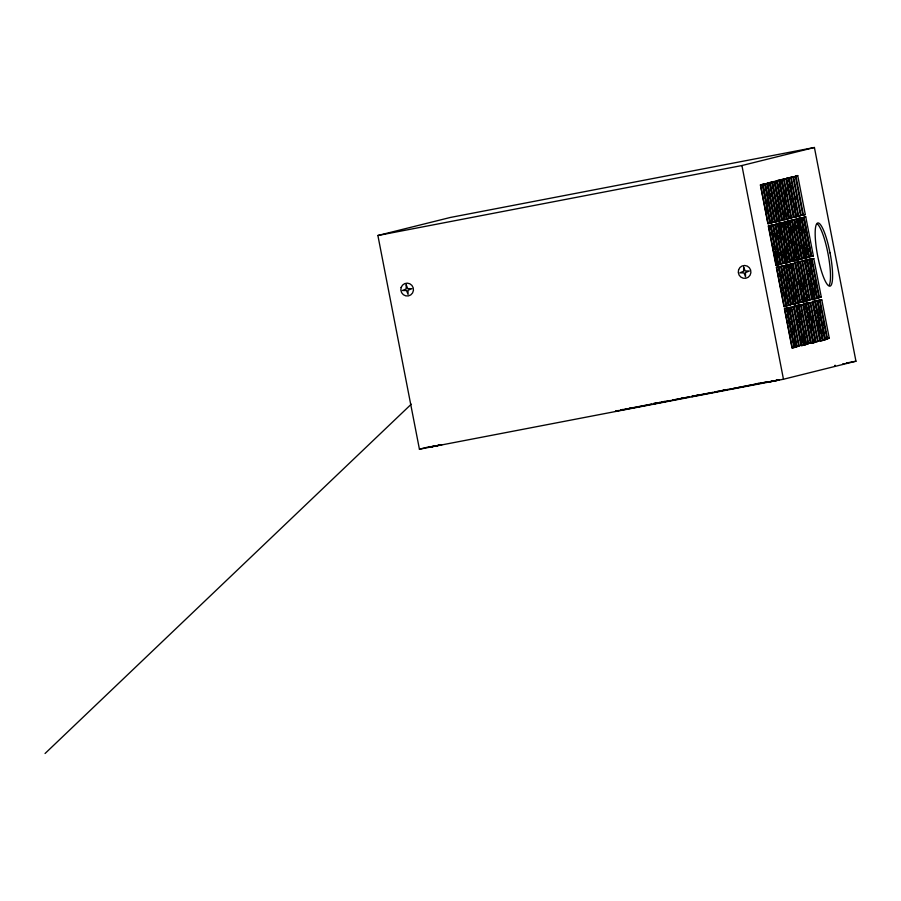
<?xml version="1.0" encoding="UTF-8"?>
<svg xmlns="http://www.w3.org/2000/svg" width="901" height="901" viewBox="0 0 901 901"><rect width="100%" height="100%" fill="white"/><g stroke="black" fill="none" stroke-linecap="round" stroke-linejoin="round"><path stroke-width="1.35" d="M45.05 753.506L411.261 404.189M377.891 235.499L450.376 217.456L814.414 147.494L855.95 361.211L783.465 379.242L419.427 449.205L377.891 235.499L741.917 165.536L814.414 147.494M762.269 184.502L760.388 184.964L767.934 223.775L769.814 223.313L762.269 184.502L760.489 184.84L768.024 223.662L769.814 223.313M764.634 183.894L762.753 184.367L770.299 223.2L772.18 222.738L764.634 183.894L762.843 184.243L770.4 223.076L772.18 222.738M769.353 182.644L767.449 183.117L775.029 222.096L776.932 221.623L769.353 182.644L767.573 182.993L775.153 221.973L776.932 221.623M771.718 182.148L769.848 182.61L777.394 221.432L779.264 220.959L771.718 182.148L769.938 182.486L777.484 221.308L779.264 220.959M774.083 181.54L772.213 182.013L779.759 220.846L781.629 220.385L774.083 181.54L772.303 181.889L779.849 220.722L781.629 220.385M778.813 180.29L776.91 180.763L784.489 219.754L786.393 219.27L778.813 180.29L777.034 180.639L784.613 219.619L786.393 219.27M781.178 179.795L779.309 180.256L786.855 219.078L788.724 218.605L781.178 179.795L779.399 180.132L786.945 218.954L788.724 218.605M783.543 179.198L781.663 179.659L789.22 218.493L791.089 218.031L783.543 179.198L781.764 179.536L789.31 218.369L791.089 218.031M788.274 177.936L786.37 178.409L793.939 217.4L795.842 216.927L788.274 177.936L786.494 178.285L794.063 217.265L795.842 216.927M790.639 177.441L788.758 177.902L796.304 216.724L798.185 216.251L790.639 177.441L788.859 177.779L796.394 216.6L798.185 216.251M791.123 177.306L792.993 176.844L800.55 215.677L798.669 216.139L791.213 177.182L792.993 176.844M795.82 176.067L797.723 175.582L805.303 214.573L803.399 215.046L795.943 175.932L797.723 175.582M766.988 183.477L765.174 183.928L772.664 222.457L774.477 222.006L766.988 183.477L765.208 183.815L772.698 222.344L774.477 222.006M776.448 181.124L774.635 181.574L782.124 220.103L783.938 219.653L776.448 181.124L774.669 181.461L782.158 219.99L783.938 219.653M784.084 179.22L785.909 178.77L793.398 217.299L791.574 217.749L784.129 179.108L785.909 178.77M793.544 176.866L795.358 176.416L802.847 214.945L801.034 215.395L793.578 176.754L795.358 176.416M782.124 222.615L780.142 223.11L787.789 262.45L789.772 261.954L782.124 222.615L777.743 223.594L785.424 263.148L787.44 262.642L779.759 223.088L777.98 223.425L785.661 262.991L787.44 262.642M789.208 220.734L787.192 221.241L794.885 260.794L796.901 260.288L789.208 220.734L787.429 221.083L795.121 260.637L796.901 260.288M801.034 217.907L799.063 218.402L806.71 257.742L808.681 257.247L801.034 217.907L796.653 218.887L804.345 258.441L806.361 257.934L798.669 218.38M772.664 224.968L770.693 225.464L778.34 264.793L780.311 264.308L772.664 224.968L770.884 225.306L778.532 264.646L776.549 265.142L773.914 251.57M777.394 223.899L775.457 224.383L783.059 263.509L784.996 263.036L777.394 223.899L775.615 224.236L783.217 263.374L784.996 263.036M786.843 221.545L784.917 222.029L792.52 261.166L794.457 260.682L786.843 221.545L785.064 221.883L792.677 261.02L794.457 260.682M791.574 220.261L789.603 220.756L797.25 260.096L799.221 259.601L791.574 220.261L789.794 220.599L797.441 259.939L799.221 259.601M797.306 256.954L797.835 259.634L803.906 258.328L796.304 219.191L794.367 219.675L801.98 258.812L800.201 259.15M805.764 216.837L803.827 217.321L811.429 256.458L813.366 255.974L805.764 216.837L803.985 217.186L811.587 256.312L813.366 255.974M775.029 224.586L773.126 225.059L780.694 264.004L782.597 263.531L775.029 224.586L773.249 224.935L780.818 263.869L782.597 263.531M784.478 222.232L782.586 222.705L790.154 261.65L792.058 261.177L784.478 222.232L782.699 222.581L790.267 261.515L792.058 261.177M797.835 259.634L801.507 258.824L793.939 219.878L792.047 220.351L799.615 259.297M803.399 217.524L801.496 217.997L809.064 256.943L810.968 256.47L803.399 217.524L801.62 217.873L809.188 256.808L810.968 256.47M777.991 264.995L775.975 265.502L768.283 225.948L770.299 225.441L777.991 264.995L776.212 265.344L768.519 225.779M778.329 266.91L776.369 267.394L784.005 306.7L785.976 306.205L778.329 266.91L776.549 267.248L784.197 306.554L785.976 306.205M787.789 264.556L785.818 265.04L793.466 304.347L795.425 303.851L787.789 264.556L786.01 264.894L793.646 304.2L795.425 303.851M797.25 262.202L795.279 262.687L802.915 301.993L804.886 301.497L797.25 262.202L795.47 262.54L803.106 301.846L804.886 301.497M780.694 266.493L778.791 266.966L786.37 305.935L788.274 305.462L780.694 266.493L778.914 266.842L786.494 305.799L788.274 305.462M783.059 265.896L781.156 266.369L788.735 305.36L790.639 304.887L783.059 265.896L781.28 266.234L788.859 305.225L790.639 304.887M792.52 263.543L790.616 264.016L798.185 303.006L800.099 302.533L792.52 263.543L790.74 263.88L798.32 302.871L800.099 302.533M799.615 261.786L797.712 262.259L805.28 301.227L807.183 300.754L799.615 261.786L797.824 262.135L805.404 301.092L807.183 300.754M801.969 261.189L800.065 261.662L807.645 300.652L809.548 300.179L801.969 261.189L800.189 261.538L807.769 300.517L809.548 300.179M809.064 259.432L807.161 259.905L814.741 298.873L816.644 298.4L809.064 259.432L807.285 259.781L814.864 298.738L816.644 298.4M811.429 258.835L809.526 259.308L817.106 298.299L819.009 297.826L811.429 258.835L809.65 259.184L817.23 298.163L819.009 297.826M785.424 265.615L783.633 266.065L791.101 304.459L792.891 304.02L785.424 265.615L783.645 265.953L791.112 304.358L792.891 304.02M793.094 263.711L794.885 263.261L802.34 301.666L800.55 302.105L793.105 263.599L794.885 263.261M802.543 261.358L804.334 260.907L811.801 299.312L810.01 299.751L802.554 261.256L804.334 260.907M812.004 259.004L813.794 258.553L821.262 296.958L819.471 297.398L812.015 258.902L813.794 258.553M797.723 303.108L794.051 303.919L797.723 303.108L790.154 264.139L788.251 264.612L795.831 303.581M814.346 299.143L812.375 299.639L804.739 260.333L806.699 259.848L814.346 299.143L812.567 299.492L804.92 260.186M786.37 308.221L784.399 308.716L792.035 348.045L794.006 347.549L786.37 308.221L784.591 308.57L792.227 347.899L794.006 347.549M791.089 307.241L789.197 307.714L796.766 346.682L798.669 346.209L791.089 307.241L786.753 308.108L794.4 347.471L796.383 346.986L788.735 307.613L786.956 307.962L794.603 347.324L796.383 346.986M795.82 305.867L793.849 306.363L801.496 345.691L803.467 345.196L795.82 305.867L794.04 306.216L801.687 345.545L803.467 345.196M798.185 305.259L796.202 305.754L803.861 345.117L805.843 344.632L798.185 305.259L796.405 305.608L804.064 344.97L805.843 344.632M805.28 303.524L803.309 304.009L810.956 343.337L812.927 342.842L805.28 303.524L803.501 303.862L811.148 343.191L812.927 342.842M810.01 302.533L808.107 303.006L815.687 341.975L817.579 341.502L810.01 302.533L805.663 303.4L813.321 342.774L815.292 342.279L807.645 302.916L805.866 303.254L813.513 342.617L815.292 342.279M814.741 301.171L812.77 301.655L820.406 340.983L822.376 340.499L814.741 301.171L812.961 301.508L820.597 340.837L822.376 340.499M817.106 300.562L815.123 301.047L822.771 340.42L824.753 339.925L817.106 300.562L815.315 300.9L822.973 340.263L824.753 339.925M800.55 304.887L798.646 305.36L806.226 344.328L808.129 343.855L800.55 304.887L798.77 305.225L806.35 344.193L808.129 343.855M819.46 300.179L817.567 300.652L825.136 339.621L827.039 339.148L819.46 300.179L817.68 300.517L825.26 339.486L827.039 339.148M791.686 307.432L793.454 306.993L800.91 345.308L799.131 345.747L791.675 307.331L793.454 306.993M801.135 305.079L802.915 304.639L810.359 342.954L808.591 343.394L801.135 304.977L802.915 304.639M810.596 302.725L812.375 302.285L819.82 340.601L818.04 341.04L810.596 302.623L812.375 302.285M820.056 300.371L821.825 299.932L829.28 338.247L825.721 339.035L829.28 338.247M419.427 449.205L430.171 446.536M618.503 410.496L615.36 411.284L647.988 405.011M620.924 409.921L622.895 409.437M649.339 404.752L651.434 404.222M653.901 403.58L655.86 403.096L653.112 403.625M656.998 403.107L654.002 403.851L689.242 396.958M659.859 402.387L657.831 402.893L670.288 400.551M691.326 396.451L693.353 395.944M693.95 396.057L691.889 396.575L727.715 389.57M697.881 395.077L695.797 395.595L712.545 392.431M732.108 388.725L730.024 389.243L766.999 381.956L747.548 385.651M846.309 363.204L846.636 363.092M432.176 446.513L429.372 447.11L434.462 446.186M439.215 445.252L442.019 444.655L438.505 445.274M769.938 381.619C760.376 383.668 787.778 378.296 776.257 380.391M842.66 363.948L844.147 363.655M433.663 446.209L435.284 445.894M436.107 445.871L437.728 445.556M771.414 381.326L774.691 380.684M772.799 381.112L768.699 381.911L778.194 380.087L774.094 380.875M801.068 215.283L802.847 214.945M803.523 214.911L805.303 214.573M798.77 216.015L800.55 215.677M791.619 217.637L793.398 217.299M796.304 219.191L794.524 219.54L802.127 258.666L803.906 258.328M793.939 219.878L792.159 220.227L799.728 259.161M808.681 257.247L806.902 257.585L799.255 218.245M806.361 257.934L804.582 258.283L796.889 218.729M789.772 261.954L787.981 262.292L780.334 222.952M778.532 264.646L780.311 264.308M819.482 297.296L821.262 296.958M810.022 299.65L811.801 299.312M800.561 302.004L802.34 301.666M821.825 299.932L820.045 300.27L827.501 338.686M818.04 340.95L819.82 340.601M808.58 343.292L810.359 342.954M817.579 341.502L815.799 341.839L808.231 302.871M799.131 345.646L800.91 345.308M798.669 346.209L796.889 346.547L789.31 307.579M846.298 363.058L855.95 361.211M629.765 408.119L632.513 407.59M662.224 401.869L664.893 401.362M680.976 398.265L683.656 397.758M723.312 390.133L726.026 389.604M756.085 383.826L758.8 383.308M621.217 409.978L651.547 404.099M672.574 400.055L679.602 398.76M681.944 398.253L688.905 396.969M714.775 391.946L729.675 389.086M733.144 388.466L735.858 387.948M738.077 387.475L745.33 386.124M834.63 365.468L835.362 365.344M804.402 229.811L804.931 232.503M808.084 248.699L808.602 251.402M810.754 262.09L811.294 264.826M814.493 281.281L815.822 288.14M819.865 308.93L820.406 311.667M822.534 322.614L823.063 325.351M795.515 196.474L796.045 199.222M799.975 219.686L800.505 222.367M801.811 229.091L802.329 231.771M804.413 242.515L804.942 245.196M805.46 247.888L806.767 254.6M809.83 270.413L810.359 273.093M813.49 289.232L814.02 291.913M817.871 311.746L818.39 314.426M818.919 317.118L819.437 319.81M821.532 330.554L822.05 333.246M790.909 185.685L791.427 188.365M794.547 204.437L795.065 207.106M797.272 218.74L799.39 229.597M799.919 232.312L800.437 235.015M802.554 245.872L803.084 248.586M803.602 251.3L804.92 258.08M805.381 260.254L805.911 262.934M807.994 273.69L808.524 276.37M809.83 283.094L810.348 285.775M810.866 288.466L812.173 295.19M815.191 310.89L815.72 313.604M817.038 320.396L818.356 327.187M818.885 329.901L819.414 332.615M788.285 184.942L788.803 187.622M790.887 198.321L791.405 201.002M796.202 226.05L796.732 228.775M799.908 245.14L800.437 247.876M803.703 276.787L805.032 283.635M807.161 294.616L807.701 297.353M811.745 318.121L812.274 320.857M786.415 188.163L786.933 190.854M793.635 225.419L794.164 228.111M784.715 191.947L785.255 194.695M788.195 209.832L788.724 212.591M791.833 228.753L792.351 231.433M794.434 242.178L794.964 244.869M795.482 247.55L796.788 254.262M802.735 284.862L803.253 287.554M805.348 298.299L805.866 300.99M807.105 307.376L807.634 310.068M808.152 312.748L809.458 319.472M810.765 326.185L811.294 328.876M813.378 339.621L813.896 342.312M780.142 181.338L780.671 184.018M783.791 200.09L784.309 202.77M786.393 213.481L786.911 216.161M788.082 222.446L788.612 225.16M789.141 227.874L790.459 234.665M791.776 241.445L792.306 244.16M793.623 250.94L794.941 257.72M797.239 269.32L797.757 272.012M799.851 282.756L800.37 285.448M800.888 288.129L801.417 290.82M802.723 297.544L803.242 300.224M804.413 306.464L804.942 309.178M807.048 320.035L807.578 322.749M808.107 325.464L808.636 328.178M778.306 184.615L778.824 187.295M783.769 212.726L784.287 215.395M785.413 221.578L785.942 224.304M789.13 240.68L789.659 243.405M792.576 258.407L793.105 261.132M797.182 282.002L797.712 284.716M791.844 266.797L792.373 269.534M793.713 276.393L794.243 279.141M796.371 290.111L796.912 292.848M800.955 313.627L801.485 316.364M804.413 331.422L804.942 334.158M778.261 197.24L778.791 199.932M783.656 225.07L784.185 227.762M787.328 243.957L787.857 246.66M789.163 253.406L789.693 256.109M777.405 205.304L777.935 208.063M781.066 224.394L781.595 227.075M783.679 237.819L784.197 240.511M785.503 247.223L786.81 253.936M787.328 256.616L787.857 259.308M789.096 265.705L789.614 268.397M792.756 284.525L793.274 287.216M794.581 293.94L795.099 296.62M797.126 307.05L797.655 309.73M798.173 312.422L799.48 319.134M800.009 321.826L800.527 324.506M802.611 335.262L803.14 337.943M803.658 340.634L804.188 343.326M788.375 264.489L795.943 303.446M775.637 209.145L776.155 211.814M778.363 223.448L780.469 234.305M780.998 237.008L781.527 239.722M783.633 250.579L784.163 253.294M784.692 256.008L786.01 262.788M786.472 264.962L786.99 267.642M789.085 278.398L789.603 281.078M790.909 287.802L791.438 290.482M792.745 297.206L793.263 299.887M797.07 319.675L797.599 322.389M798.117 325.103L798.646 327.818M800.764 338.675L801.293 341.389M770.152 193.659L770.67 196.339M777.281 230.757L777.811 233.483M778.34 236.208L778.869 238.934M781.786 253.936L782.327 256.672M786.415 277.587L786.945 280.29M767.506 192.87L768.024 195.562M785.582 285.606L786.122 288.343M788.251 299.312L788.78 302.06M790.166 309.144L790.706 311.881M793.623 326.928L794.164 329.665M775.513 234.17L776.043 236.862M779.185 253.057L779.714 255.76M766.605 200.777L767.145 203.536M772.912 233.46L773.441 236.141M775.524 246.885L776.043 249.577M776.572 252.257L777.09 254.938M780.942 274.782L781.471 277.463M784.602 293.602L785.12 296.283M787.418 308.052L788.724 314.776M790.031 321.488L790.549 324.18M791.855 330.892L792.373 333.584M793.68 340.296L794.986 347.02M765.659 208.818L766.177 211.487M778.318 274.028L778.847 276.72M780.93 287.464L781.46 290.156M781.978 292.836L782.496 295.528M769.172 227.153L769.702 229.868M770.231 232.582L770.749 235.296M772.867 246.153L773.396 248.856M786.291 315.237L786.821 317.952M787.35 320.666L787.868 323.38M789.986 334.248L790.515 336.963M741.917 165.536L783.465 379.242M817.444 224.022A32.177 6.363 79.1 0 1 827.951 253.384A32.177 6.363 79.1 0 1 829.303 285.043M406.193 284.75L406.182 288.928L402.387 290.505L406.486 290.539L408.074 294.436L408.007 290.268L411.881 288.68L407.691 288.613L406.193 284.75M743.652 267.09L743.629 271.257L739.845 272.834L743.944 272.879L745.532 276.765L745.465 272.598L749.339 271.01L745.138 270.953L743.652 267.09M434.755 446.074L430.948 446.795L440.443 444.97L434.755 446.119M830.058 252.99L828.256 244.858A32.177 6.363 79.1 0 0 815.202 231.309A32.177 6.363 79.1 0 0 826.825 283.804A32.177 6.363 79.1 0 0 830.058 252.99M401.148 287.464A6.453 6.318 76 0 0 408.367 295.922A6.453 6.318 76 0 0 411.903 285.392A6.453 6.318 76 0 0 401.148 287.464M738.595 269.793A6.453 6.318 76 0 0 745.825 278.263A6.453 6.318 76 0 0 749.35 267.721A6.453 6.318 76 0 0 738.595 269.793"/></g></svg>
